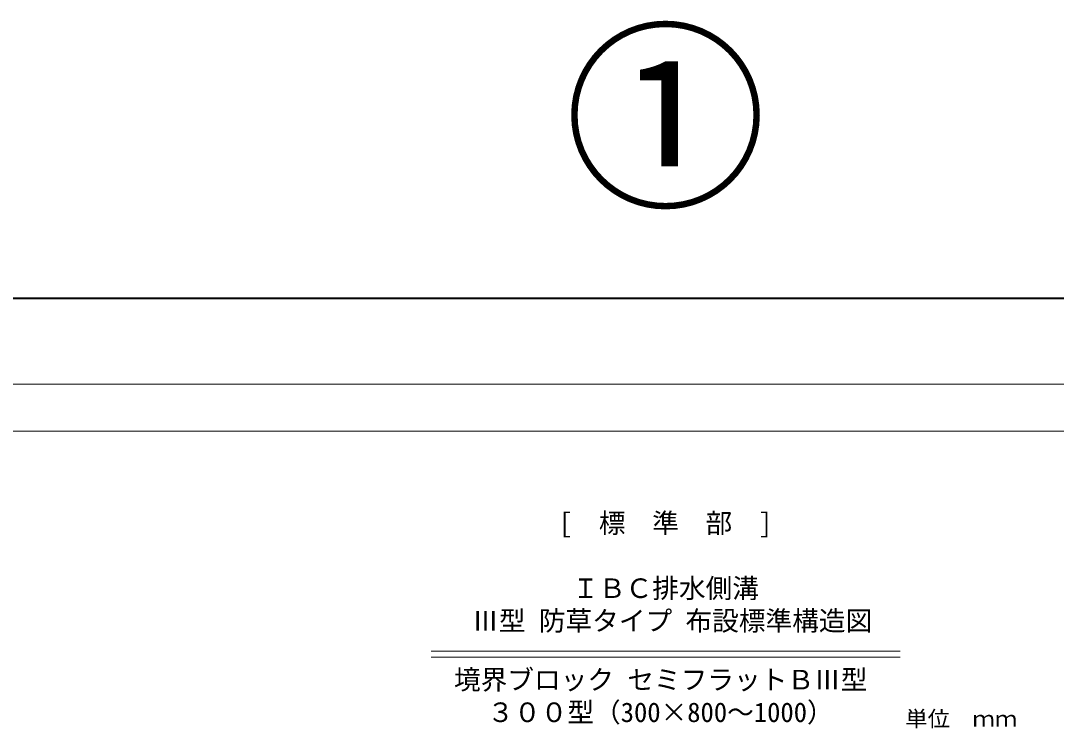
# Model space of a CAD drawing. Units: millimetres at full size; details may follow other scales. Extents: x 164402 to 209100, y 872507 to 885397.
# Drawn here: x 174626 to 177276, y 883587 to 885397 of the extents above; entities that cross this region are included whole.
import ezdxf
from ezdxf.enums import TextEntityAlignment as Align

# ---------------------------------------------------------------- set-up
doc = ezdxf.new("R2010")
doc.units = ezdxf.units.MM
doc.header["$LTSCALE"] = 40
for name, color, linetype, lineweight in [('0_2', 7, 'Continuous', 13), ('図枠', 7, 'Continuous', 5), ('補助線', 8, 'Continuous', 13)]:
    doc.layers.add(name, color=color, linetype=linetype, lineweight=lineweight)
doc.layers.add('文字', color=7, linetype='Continuous')
doc.styles.add('ＭＳ ゴシック', font='')
doc.styles.add('ＭＳ 明朝', font='')
doc.styles.get('ＭＳ ゴシック').set_extended_font_data('MS Gothic')
doc.styles.get('ＭＳ 明朝').set_extended_font_data('MS Mincho')

msp = doc.modelspace()

# ---------------------------------------------------------------- linework, layer by layer
at = {"layer": '0_2', "lineweight": 20}
for p, q in [((175676.32, 883783.55), (176876.32, 883783.55)), ((175676.32, 883768.55), (176876.32, 883768.55))]:
    msp.add_line(p, q, dxfattribs=at)
at = {"layer": '図枠', "lineweight": 40}
msp.add_line((172376.24, 884687.22), (180176.24, 884687.22), dxfattribs=at)
at = {"layer": '図枠', "lineweight": 13}
for p, q in [((172676.24, 884467.22), (179876.24, 884467.22)), ((172676.24, 884347.22), (179876.24, 884347.22))]:
    msp.add_line(p, q, dxfattribs=at)

# ---------------------------------------------------------------- texts
at = {"layer": '文字', "style": 'ＭＳ 明朝'}
for s, p in [('[\u3000標\u3000準\u3000部\u3000]', (176003.39, 884136.68)), ('ＩＢＣ排水側溝', (176037.52, 883970.01)), (' Ⅲ型 防草タイプ 布設標準構造図', (175747.45, 883886.68)), ('境界ブロック セミフラットＢⅢ型', (175735.01, 883735.97)), ('３００型（300×800～1000）', (175820.33, 883652.64))]:
    msp.add_text(s, height=50.04, dxfattribs=at).set_placement(p, align=Align.TOP_LEFT)
at = {"layer": '文字', "style": 'ＭＳ 明朝', "width": 1.05}
msp.add_text('単位\u3000ｍｍ', height=40.03, dxfattribs=at).set_placement((177176.32, 883579.02), align=Align.BOTTOM_RIGHT)
at = {"layer": '補助線', "color": 1, "style": 'ＭＳ ゴシック'}
msp.add_text('①', height=379.8, dxfattribs=at).set_placement((176276.24, 884844.95), align=Align.BOTTOM_CENTER)

doc.saveas('drawing.dxf')
